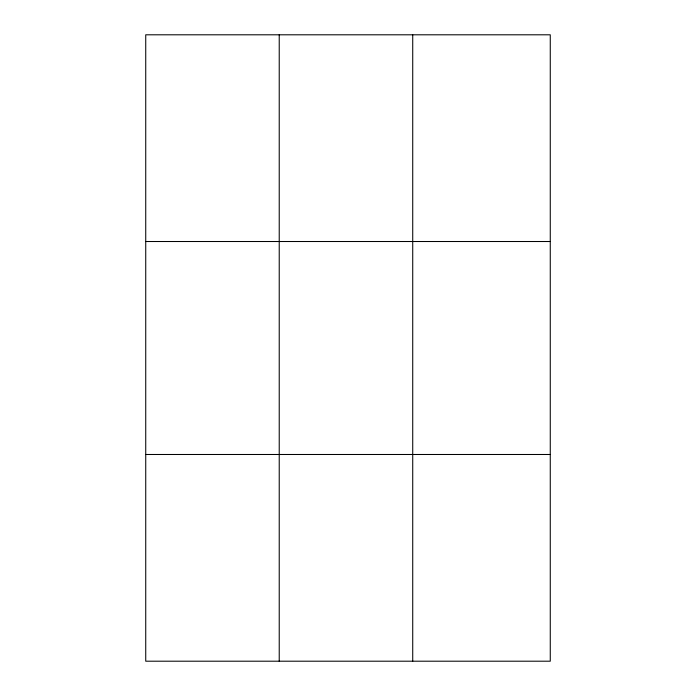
<?xml version="1.0" encoding="UTF-8"?>
<svg xmlns="http://www.w3.org/2000/svg" width="696" height="696" viewBox="0 0 696 696"><rect width="100%" height="100%" fill="white"/><g stroke="black" fill="none" stroke-linecap="round" stroke-linejoin="round"><path stroke-width="1.04" d="M279.226 661.2L279.226 34.8M412.728 661.2L412.728 34.8M550.266 241.512L550.266 34.8L145.734 34.8L145.734 661.2L550.266 661.2L550.266 241.512L145.734 241.512M145.734 454.488L550.266 454.488"/></g></svg>
